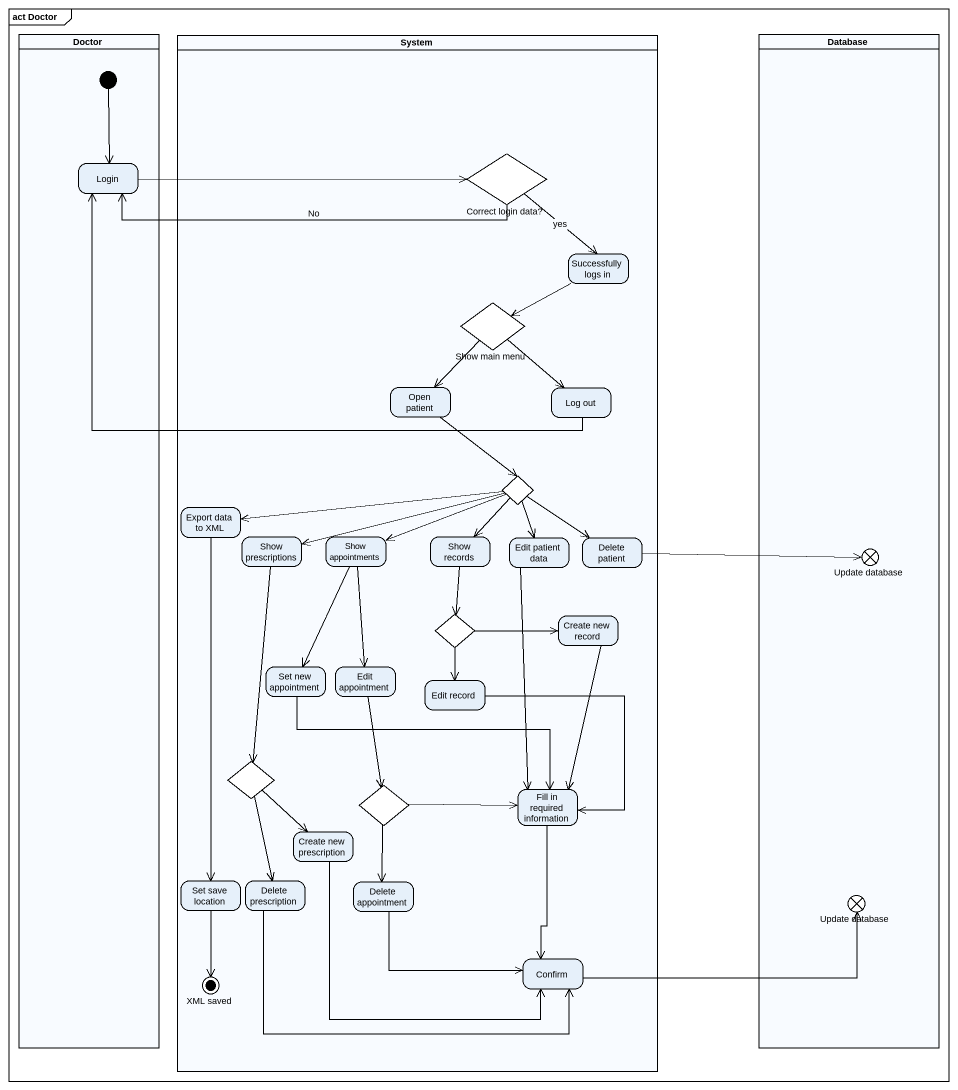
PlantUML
@startuml
mainframe act Doctor
hide empty description
state Doctor <<partition>> {
  state Login
  [*] --> Login
}
state System <<partition>> {
  state "Correct login data?" as Correct_login_data <<choice>>
  state "Successfully logs in" as Successfully_logs_in
  state "Show main menu" as Show_main_menu <<choice>>
  state "Open patient" as Open_patient
  state "Log out" as Log_out
  state choice1 <<choice>>
  state "Export data to XML" as Export_data_to_XML
  state "Show prescriptions" as Show_prescriptions
  state "Show appointments" as Show_appointments
  state "Show records" as Show_records
  state "Edit patient data" as Edit_patient_data
  state "Delete patient" as Delete_patient
  state choice2 <<choice>>
  state "Create new record" as Create_new_record
  state "Set new appointment" as Set_new_appointment
  state "Edit appointment" as Edit_appointment
  state "Edit record" as Edit_record
  state choice3 <<choice>>
  state choice4 <<choice>>
  state "Fill in required information" as Fill_in_required_information
  state "Create new prescription" as Create_new_prescription
  state "Set save location" as Set_save_location
  state "Delete prescription" as Delete_prescription
  state "Delete appointment" as Delete_appointment
  state "XML saved" as XML_saved <<end>>
  state Confirm
}
state "Database" as Database_ <<partition>> {
  state "Update database" as Update_database <<end>>
  state "Update database" as Update_database_2 <<end>>
}
Login -right-> Correct_login_data
Correct_login_data -left-> Login : No
Correct_login_data --> Successfully_logs_in : yes
Successfully_logs_in -left-> Show_main_menu
Show_main_menu --> Open_patient
Show_main_menu --> Log_out
Open_patient --> choice1
Log_out -left-> Login
choice1 -left-> Export_data_to_XML
choice1 -left-> Show_prescriptions
choice1 -left-> Show_appointments
choice1 --> Show_records
choice1 --> Edit_patient_data
choice1 --> Delete_patient
Export_data_to_XML --> Set_save_location
Show_prescriptions --> choice3
Show_appointments --> Set_new_appointment
Show_appointments --> Edit_appointment
Show_records --> choice2
Edit_patient_data --> Fill_in_required_information
Delete_patient -right-> Update_database
choice2 -right-> Create_new_record
choice2 --> Edit_record
Create_new_record --> Fill_in_required_information
Set_new_appointment -right-> Fill_in_required_information
Edit_appointment --> choice4
Edit_record --> Fill_in_required_information
choice3 --> Create_new_prescription
choice3 --> Delete_prescription
choice4 -right-> Fill_in_required_information
choice4 --> Delete_appointment
Fill_in_required_information --> Confirm
Create_new_prescription -right-> Confirm
Set_save_location --> XML_saved
Delete_prescription -right-> Confirm
Delete_appointment -right-> Confirm
Confirm -right-> Update_database_2
@enduml
